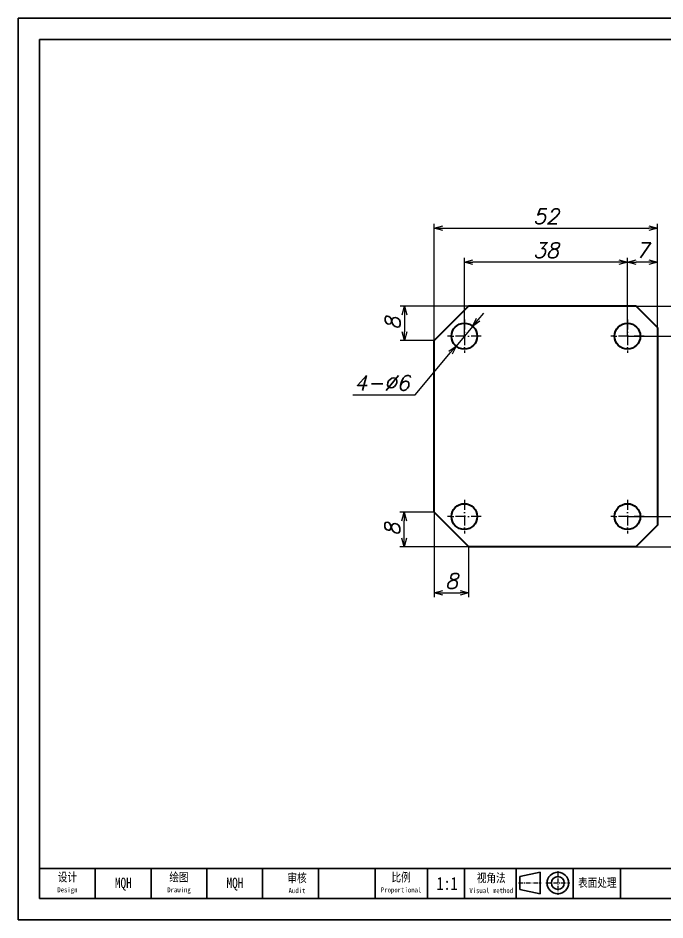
# Model space of a CAD drawing. Header units: millimetres. Extents: x -207971 to -130891, y -1492 to 21465.
# Drawn here: x -206355.7 to -206205, y 19397.7 to 19607.7 of the extents above; entities that cross this region are included whole.
import ezdxf

# ---------------------------------------------------------------- set-up
doc = ezdxf.new("R2010")
doc.units = ezdxf.units.MM
doc.linetypes.add('DASHDOT', pattern=[18.5, 12, -3, 0.5, -3])
for name, color, linetype, lineweight in [('标注线', 3, 'Continuous', 25), ('细实线', 4, 'Continuous', 25), ('细点划线', 1, 'DASHDOT', 20)]:
    doc.layers.add(name, color=color, linetype=linetype, lineweight=lineweight)
doc.styles.add('DIM_FONT', font='romans.shx', dxfattribs={"oblique": 15})
doc.styles.add('宋体', font='', dxfattribs={"width": 0.8, "height": 5})
doc.styles.get('宋体').set_extended_font_data('SimSun')
doc.dimstyles.new('KK3.5', dxfattribs={"dimtxt": 3.5, "dimasz": 2, "dimexe": 1, "dimexo": 0, "dimgap": 1, "dimtad": 1, "dimtoh": 1, "dimdec": 1, "dimdsep": 46, "dimtxsty": 'DIM_FONT', "dimblk": 'OPEN30', "dimcen": 0, "dimclrd": 3, "dimclre": 3, "dimclrt": 3, "dimazin": 2, "dimtfac": 1, "dimtdec": 1, "dimtmove": 0, "dimatfit": 3, "dimldrblk": 'OPEN30', "dimfxl": 0, "dimtolj": 1, "dimlwd": 20, "dimlwe": 20, "dimarcsym": 0})

# ---------------------------------------------------------------- blocks, each defined once
blk = doc.blocks.new('BZ-MQH')
for p, q in [((-213949.02, 20874.59), (-214275.72, 20874.59)), ((-214275.72, 20874.59), (-214275.72, 20643.59)), ((-213954.52, 20869.09), (-214270.22, 20869.09)), ((-214270.22, 20869.09), (-214270.22, 20649.09)), ((-214270.22, 20656.79), (-214107.97, 20656.79)), ((-214255.92, 20649.09), (-214255.92, 20656.79)), ((-214241.62, 20649.09), (-214241.62, 20656.79)), ((-214227.32, 20649.09), (-214227.32, 20656.79)), ((-214213.02, 20649.09), (-214213.02, 20656.79)), ((-214198.72, 20649.09), (-214198.72, 20656.79)), ((-214170.76, 20649.09), (-214170.76, 20656.79)), ((-214161.32, 20649.09), (-214161.32, 20656.79)), ((-214148, 20649.09), (-214148, 20656.79)), ((-214121.3, 20656.79), (-214121.3, 20649.09)), ((-214270.22, 20649.09), (-213954.52, 20649.09)), ((-214275.72, 20643.59), (-213949.02, 20643.59))]:
    blk.add_line(p, q)
at = {"layer": '标注线'}
for p, q in [((-214184.2, 20656.79), (-214184.2, 20649.09)), ((-214137.26, 20656.79), (-214133.41, 20656.79)), ((-214133.41, 20649.09), (-214133.41, 20656.79))]:
    blk.add_line(p, q, dxfattribs=at)
at = {"layer": '细实线', "ltscale": 43.147169}
for p, q in [((-214147.11, 20654.71), (-214141.9, 20655.81)), ((-214147.11, 20654.71), (-214147.11, 20651.41)), ((-214141.9, 20655.81), (-214141.9, 20650.31)), ((-214141.88, 20650.31), (-214147.11, 20651.41))]:
    blk.add_line(p, q, dxfattribs=at)
for radius in [2.75, 1.65]:
    blk.add_circle((-214137.36, 20653.06), radius, dxfattribs=at)
at = {"layer": '细点划线', "ltscale": 0.1}
for p, q in [((-214137.36, 20656.12), (-214137.36, 20650.04)), ((-214147.45, 20653.06), (-214141.62, 20653.06)), ((-214140.4, 20653.06), (-214134.32, 20653.06))]:
    blk.add_line(p, q, dxfattribs=at)
at = {"layer": '标注线', "char_height": 2.2, "attachment_point": 5, "style": '宋体'}
for s, insert, width in [('设计\\P{\\H0.6x;Design}', (-214263.07, 20652.94), 14.3), ('绘图\\P{\\H0.6x;Drawing}', (-214234.47, 20652.94), 14.3), ('审核\\P{\\H0.6x;Audit}', (-214204.22, 20652.94), 14.674), ('比例\\P{\\H0.6x;Proportional}', (-214177.53, 20652.94), 13.5797), ('视角法\\P{\\H0.6x;Visual method}', (-214154.43, 20652.94), 13.7944), ('表面处理', (-214127.25, 20653), 13.7944)]:
    blk.add_mtext(s, dxfattribs=dict(at, insert=insert, width=width))
at = {"layer": '细实线', "insert": (-214165.76, 20652.9), "char_height": 3.3, "width": 13.75, "attachment_point": 5, "style": '宋体'}
blk.add_mtext('1:1', dxfattribs=at)
blk = doc.blocks.new('_Open30')
at = {"color": 0, "linetype": 'ByBlock', "lineweight": -2}
for p, q in [((-1, 0.27), (0, 0)), ((0, 0), (-1, -0.27)), ((0, 0), (-1, 0))]:
    blk.add_line(p, q, dxfattribs=at)
blk = doc.blocks.new('*D178')
at = {"layer": 'Defpoints', "color": 0, "transparency": 16777216}
for p in [(-206213.71, 19550.89), (-206213.71, 19533.64), (-206206.71, 19527.21)]:
    blk.add_point(p, dxfattribs=at)
at = {"layer": '标注线', "color": 3, "lineweight": 20, "transparency": 16777216}
for p, q in [((-206213.71, 19533.64), (-206213.71, 19551.89)), ((-206206.71, 19527.21), (-206206.71, 19551.89)), ((-206208.71, 19550.89), (-206211.71, 19550.89))]:
    blk.add_line(p, q, dxfattribs=at)
at = {"layer": '标注线', "color": 3, "lineweight": 20, "transparency": 16777216, "xscale": 2, "yscale": 2, "zscale": 2, "rotation": 180}
blk.add_blockref('_Open30', (-206213.71, 19550.89), dxfattribs=at)
at = {"layer": '标注线', "color": 3, "lineweight": 20, "transparency": 16777216, "xscale": 2, "yscale": 2, "zscale": 2}
blk.add_blockref('_Open30', (-206206.71, 19550.89), dxfattribs=at)
at = {"layer": '标注线', "color": 3, "transparency": 16777216, "insert": (-206210.21, 19553.64), "char_height": 3.5, "attachment_point": 5, "style": 'DIM_FONT'}
blk.add_mtext('\\A1;7', dxfattribs=at)
blk = doc.blocks.new('*D179')
at = {"layer": 'Defpoints', "color": 0, "transparency": 16777216}
for p in [(-206251.71, 19550.89), (-206251.71, 19533.64), (-206213.71, 19533.64)]:
    blk.add_point(p, dxfattribs=at)
at = {"layer": '标注线', "color": 3, "lineweight": 20, "transparency": 16777216}
for p, q in [((-206251.71, 19533.64), (-206251.71, 19551.89)), ((-206213.71, 19533.64), (-206213.71, 19551.89)), ((-206215.71, 19550.89), (-206249.71, 19550.89))]:
    blk.add_line(p, q, dxfattribs=at)
at = {"layer": '标注线', "color": 3, "lineweight": 20, "transparency": 16777216, "xscale": 2, "yscale": 2, "zscale": 2, "rotation": 180}
blk.add_blockref('_Open30', (-206251.71, 19550.89), dxfattribs=at)
at = {"layer": '标注线', "color": 3, "lineweight": 20, "transparency": 16777216, "xscale": 2, "yscale": 2, "zscale": 2}
blk.add_blockref('_Open30', (-206213.71, 19550.89), dxfattribs=at)
at = {"layer": '标注线', "color": 3, "transparency": 16777216, "insert": (-206232.71, 19553.64), "char_height": 3.5, "attachment_point": 5, "style": 'DIM_FONT'}
blk.add_mtext('\\A1;38', dxfattribs=at)
blk = doc.blocks.new('*D180')
at = {"layer": 'Defpoints', "color": 0, "transparency": 16777216}
for p in [(-206206.71, 19558.79), (-206206.71, 19530.81), (-206258.71, 19526.36)]:
    blk.add_point(p, dxfattribs=at)
at = {"layer": '标注线', "color": 3, "lineweight": 20, "transparency": 16777216}
for p, q in [((-206258.71, 19526.36), (-206258.71, 19559.79)), ((-206206.71, 19530.81), (-206206.71, 19559.79)), ((-206256.71, 19558.79), (-206208.71, 19558.79))]:
    blk.add_line(p, q, dxfattribs=at)
at = {"layer": '标注线', "color": 3, "lineweight": 20, "transparency": 16777216, "xscale": 2, "yscale": 2, "zscale": 2, "rotation": 180}
blk.add_blockref('_Open30', (-206258.71, 19558.79), dxfattribs=at)
at = {"layer": '标注线', "color": 3, "lineweight": 20, "transparency": 16777216, "xscale": 2, "yscale": 2, "zscale": 2}
blk.add_blockref('_Open30', (-206206.71, 19558.79), dxfattribs=at)
at = {"layer": '标注线', "color": 3, "transparency": 16777216, "insert": (-206232.71, 19561.54), "char_height": 3.5, "attachment_point": 5, "style": 'DIM_FONT'}
blk.add_mtext('\\A1;52', dxfattribs=at)
blk = doc.blocks.new('*D181')
at = {"layer": 'Defpoints', "color": 0, "transparency": 16777216}
for p in [(-206225.66, 19540.64), (-206213.71, 19533.64), (-206196.77, 19533.64)]:
    blk.add_point(p, dxfattribs=at)
at = {"layer": '标注线', "color": 3, "lineweight": 20, "transparency": 16777216}
for p, q in [((-206225.66, 19540.64), (-206195.77, 19540.64)), ((-206196.77, 19538.64), (-206196.77, 19535.64)), ((-206213.71, 19533.64), (-206195.77, 19533.64))]:
    blk.add_line(p, q, dxfattribs=at)
at = {"layer": '标注线', "color": 3, "lineweight": 20, "transparency": 16777216, "xscale": 2, "yscale": 2, "zscale": 2}
for p, rotation in [((-206196.77, 19540.64), 90), ((-206196.77, 19533.64), 270)]:
    blk.add_blockref('_Open30', p, dxfattribs=dict(at, rotation=rotation))
at = {"layer": '标注线', "color": 3, "transparency": 16777216, "insert": (-206199.52, 19537.14), "char_height": 3.5, "attachment_point": 5, "rotation": 90, "style": 'DIM_FONT'}
blk.add_mtext('\\A1;7', dxfattribs=at)
blk = doc.blocks.new('*D182')
at = {"layer": 'Defpoints', "color": 0, "transparency": 16777216}
for p in [(-206213.71, 19533.64), (-206213.71, 19491.64), (-206196.77, 19491.64)]:
    blk.add_point(p, dxfattribs=at)
at = {"layer": '标注线', "color": 3, "lineweight": 20, "transparency": 16777216}
for p, q in [((-206213.71, 19533.64), (-206195.77, 19533.64)), ((-206196.77, 19531.64), (-206196.77, 19493.64)), ((-206213.71, 19491.64), (-206195.77, 19491.64))]:
    blk.add_line(p, q, dxfattribs=at)
at = {"layer": '标注线', "color": 3, "lineweight": 20, "transparency": 16777216, "xscale": 2, "yscale": 2, "zscale": 2}
for p, rotation in [((-206196.77, 19533.64), 90), ((-206196.77, 19491.64), 270)]:
    blk.add_blockref('_Open30', p, dxfattribs=dict(at, rotation=rotation))
at = {"layer": '标注线', "color": 3, "transparency": 16777216, "insert": (-206199.52, 19512.64), "char_height": 3.5, "attachment_point": 5, "rotation": 90, "style": 'DIM_FONT'}
blk.add_mtext('\\A1;42', dxfattribs=at)
blk = doc.blocks.new('*D183')
at = {"layer": 'Defpoints', "color": 0, "transparency": 16777216}
for p in [(-206221.72, 19540.64), (-206219.62, 19484.64), (-206188.72, 19484.64)]:
    blk.add_point(p, dxfattribs=at)
at = {"layer": '标注线', "color": 3, "lineweight": 20, "transparency": 16777216}
for p, q in [((-206221.72, 19540.64), (-206187.72, 19540.64)), ((-206188.72, 19538.64), (-206188.72, 19486.64)), ((-206219.62, 19484.64), (-206187.72, 19484.64))]:
    blk.add_line(p, q, dxfattribs=at)
at = {"layer": '标注线', "color": 3, "lineweight": 20, "transparency": 16777216, "xscale": 2, "yscale": 2, "zscale": 2}
for p, rotation in [((-206188.72, 19540.64), 90), ((-206188.72, 19484.64), 270)]:
    blk.add_blockref('_Open30', p, dxfattribs=dict(at, rotation=rotation))
at = {"layer": '标注线', "color": 3, "transparency": 16777216, "insert": (-206191.47, 19512.64), "char_height": 3.5, "attachment_point": 5, "rotation": 90, "style": 'DIM_FONT'}
blk.add_mtext('\\A1;56', dxfattribs=at)
blk = doc.blocks.new('*D176')
at = {"layer": 'Defpoints', "color": 0, "transparency": 16777216}
for p in [(-206249.78, 19535.94), (-206253.64, 19531.35)]:
    blk.add_point(p, dxfattribs=at)
at = {"layer": '标注线', "color": 3, "lineweight": 20, "transparency": 16777216}
for p, q in [((-206248.49, 19537.47), (-206247.2, 19539)), ((-206249.78, 19535.94), (-206253.64, 19531.35)), ((-206263.17, 19520.02), (-206254.93, 19529.82)), ((-206277.66, 19520.02), (-206263.17, 19520.02))]:
    blk.add_line(p, q, dxfattribs=at)
at = {"layer": '标注线', "color": 3, "lineweight": 20, "transparency": 16777216, "xscale": 2, "yscale": 2, "zscale": 2}
for p, rotation in [((-206249.78, 19535.94), 229.9181710690598), ((-206253.64, 19531.35), 49.9181710690598)]:
    blk.add_blockref('_Open30', p, dxfattribs=dict(at, rotation=rotation))
at = {"layer": '标注线', "color": 3, "transparency": 16777216, "insert": (-206270.92, 19522.77), "char_height": 3.5, "attachment_point": 5, "style": 'DIM_FONT'}
blk.add_mtext('\\A1;4-∅6', dxfattribs=at)
blk = doc.blocks.new('*D185')
at = {"layer": 'Defpoints', "color": 0, "transparency": 16777216}
for p in [(-206247.54, 19540.64), (-206265.63, 19532.64), (-206258.71, 19532.64)]:
    blk.add_point(p, dxfattribs=at)
at = {"layer": '标注线', "color": 3, "lineweight": 20, "transparency": 16777216}
for p, q in [((-206247.54, 19540.64), (-206266.63, 19540.64)), ((-206265.63, 19538.64), (-206265.63, 19534.64)), ((-206258.71, 19532.64), (-206266.63, 19532.64))]:
    blk.add_line(p, q, dxfattribs=at)
at = {"layer": '标注线', "color": 3, "lineweight": 20, "transparency": 16777216, "xscale": 2, "yscale": 2, "zscale": 2}
for p, rotation in [((-206265.63, 19540.64), 90), ((-206265.63, 19532.64), 270)]:
    blk.add_blockref('_Open30', p, dxfattribs=dict(at, rotation=rotation))
at = {"layer": '标注线', "color": 3, "transparency": 16777216, "insert": (-206268.38, 19536.64), "char_height": 3.5, "attachment_point": 5, "rotation": 90, "style": 'DIM_FONT'}
blk.add_mtext('\\A1;8', dxfattribs=at)
blk = doc.blocks.new('*D186')
at = {"layer": 'Defpoints', "color": 0, "transparency": 16777216}
for p in [(-206258.71, 19492.64), (-206250.71, 19484.64), (-206250.71, 19473.87)]:
    blk.add_point(p, dxfattribs=at)
at = {"layer": '标注线', "color": 3, "lineweight": 20, "transparency": 16777216}
for p, q in [((-206258.71, 19492.64), (-206258.71, 19472.87)), ((-206250.71, 19484.64), (-206250.71, 19472.87)), ((-206256.71, 19473.87), (-206252.71, 19473.87))]:
    blk.add_line(p, q, dxfattribs=at)
at = {"layer": '标注线', "color": 3, "lineweight": 20, "transparency": 16777216, "xscale": 2, "yscale": 2, "zscale": 2, "rotation": 180}
blk.add_blockref('_Open30', (-206258.71, 19473.87), dxfattribs=at)
at = {"layer": '标注线', "color": 3, "lineweight": 20, "transparency": 16777216, "xscale": 2, "yscale": 2, "zscale": 2}
blk.add_blockref('_Open30', (-206250.71, 19473.87), dxfattribs=at)
at = {"layer": '标注线', "color": 3, "transparency": 16777216, "insert": (-206254.71, 19476.62), "char_height": 3.5, "attachment_point": 5, "style": 'DIM_FONT'}
blk.add_mtext('\\A1;8', dxfattribs=at)
blk = doc.blocks.new('*D177')
at = {"layer": 'Defpoints', "color": 0, "transparency": 16777216}
for p in [(-206265.72, 19492.64), (-206258.71, 19492.64), (-206250.71, 19484.64)]:
    blk.add_point(p, dxfattribs=at)
at = {"layer": '标注线', "color": 3, "lineweight": 20, "transparency": 16777216}
for p, q in [((-206258.71, 19492.64), (-206266.72, 19492.64)), ((-206265.72, 19486.64), (-206265.72, 19490.64)), ((-206250.71, 19484.64), (-206266.72, 19484.64))]:
    blk.add_line(p, q, dxfattribs=at)
at = {"layer": '标注线', "color": 3, "lineweight": 20, "transparency": 16777216, "xscale": 2, "yscale": 2, "zscale": 2}
for p, rotation in [((-206265.72, 19492.64), 90), ((-206265.72, 19484.64), 270)]:
    blk.add_blockref('_Open30', p, dxfattribs=dict(at, rotation=rotation))
at = {"layer": '标注线', "color": 3, "transparency": 16777216, "insert": (-206268.47, 19488.64), "char_height": 3.5, "attachment_point": 5, "rotation": 90, "style": 'DIM_FONT'}
blk.add_mtext('\\A1;8', dxfattribs=at)

msp = doc.modelspace()

# ---------------------------------------------------------------- linework, layer by layer
at = {"color": 7, "lineweight": 35}
for p, q in [((-206250.711, 19540.645), (-206258.711, 19532.645)), ((-206211.711, 19540.645), (-206250.711, 19540.645)), ((-206206.711, 19535.645), (-206211.711, 19540.645)), ((-206206.711, 19535.645), (-206206.711, 19489.645)), ((-206258.711, 19492.645), (-206258.711, 19532.645)), ((-206258.711, 19492.645), (-206250.711, 19484.645)), ((-206206.711, 19489.645), (-206211.711, 19484.645)), ((-206250.711, 19484.645), (-206211.711, 19484.645))]:
    msp.add_line(p, q, dxfattribs=at)
at = {"color": 1, "linetype": 'DASHDOT', "lineweight": 13, "ltscale": 0.194998}
for p, q in [((-206251.711, 19537.545), (-206251.711, 19529.745)), ((-206213.711, 19537.545), (-206213.711, 19529.745)), ((-206251.711, 19495.545), (-206251.711, 19487.745)), ((-206213.711, 19495.545), (-206213.711, 19487.745))]:
    msp.add_line(p, q, dxfattribs=at)
at = {"color": 1, "linetype": 'DASHDOT', "lineweight": 13, "ltscale": 0.194995}
for p, q in [((-206247.811, 19533.645), (-206255.611, 19533.645)), ((-206209.811, 19533.645), (-206217.611, 19533.645)), ((-206247.811, 19491.645), (-206255.611, 19491.645)), ((-206209.811, 19491.645), (-206217.611, 19491.645))]:
    msp.add_line(p, q, dxfattribs=at)
at = {"color": 7, "lineweight": 35}
for centre in [(-206251.711, 19533.645), (-206213.711, 19533.645), (-206251.711, 19491.645), (-206213.711, 19491.645)]:
    msp.add_circle(centre, 3, dxfattribs=at)

# ---------------------------------------------------------------- block references
at = {"xscale": 0.9090909090591595, "yscale": 0.9090909090882633, "zscale": 0.9090909090939322}
msp.add_blockref('BZ-MQH', (-11559.596, 630.822), dxfattribs=at)

# ---------------------------------------------------------------- texts
at = {"layer": '细实线', "char_height": 2.4, "width": 14.4, "attachment_point": 5, "style": '宋体'}
for insert in [(-206331.166, 19406.058), (-206305.166, 19406.058)]:
    msp.add_mtext('MQH', dxfattribs=dict(at, insert=insert))

# ---------------------------------------------------------------- dimensions: what is measured, and where the dimension line sits
at = {"layer": '标注线', "color": 2}
for base, p1, p2, picture, middle in [((-206206.711, 19558.792), (-206258.711, 19526.364), (-206206.711, 19530.812), '*D180', (-206232.711, 19561.542)), ((-206251.711, 19550.886), (-206213.711, 19533.645), (-206251.711, 19533.645), '*D179', (-206232.711, 19553.636)), ((-206213.711, 19550.886), (-206206.711, 19527.21), (-206213.711, 19533.645), '*D178', (-206210.211, 19553.636)), ((-206250.711, 19473.865), (-206258.711, 19492.645), (-206250.711, 19484.645), '*D186', (-206254.711, 19476.615))]:
    dim = msp.add_linear_dim(base=base, p1=p1, p2=p2, dimstyle='KK3.5', dxfattribs=at)
    dim.commit()
    dim.dimension.update_dxf_attribs({"geometry": picture, "text_midpoint": middle})
for base, p1, p2, picture, middle in [((-206265.63, 19532.645), (-206247.542, 19540.645), (-206258.711, 19532.645), '*D185', (-206268.38, 19536.645)), ((-206196.766, 19533.645), (-206225.663, 19540.645), (-206213.711, 19533.645), '*D181', (-206199.516, 19537.145)), ((-206188.724, 19484.645), (-206221.717, 19540.645), (-206219.625, 19484.645), '*D183', (-206191.474, 19512.645)), ((-206196.766, 19491.645), (-206213.711, 19533.645), (-206213.711, 19491.645), '*D182', (-206199.516, 19512.645)), ((-206265.722, 19492.645), (-206250.711, 19484.645), (-206258.711, 19492.645), '*D177', (-206268.472, 19488.645))]:
    dim = msp.add_linear_dim(base=base, p1=p1, p2=p2, angle=90, dimstyle='KK3.5', dxfattribs=at)
    dim.commit()
    dim.dimension.update_dxf_attribs({"geometry": picture, "text_midpoint": middle})
dim = msp.add_diameter_dim_2p(p1=(-206249.779, 19535.94), p2=(-206253.643, 19531.35), text='4-<>', dimstyle='KK3.5', dxfattribs=at)
dim.commit()
dim.dimension.update_dxf_attribs({"geometry": '*D176', "text_midpoint": (-206270.919, 19520.025), "dimtype": 163})

doc.saveas('drawing.dxf')
